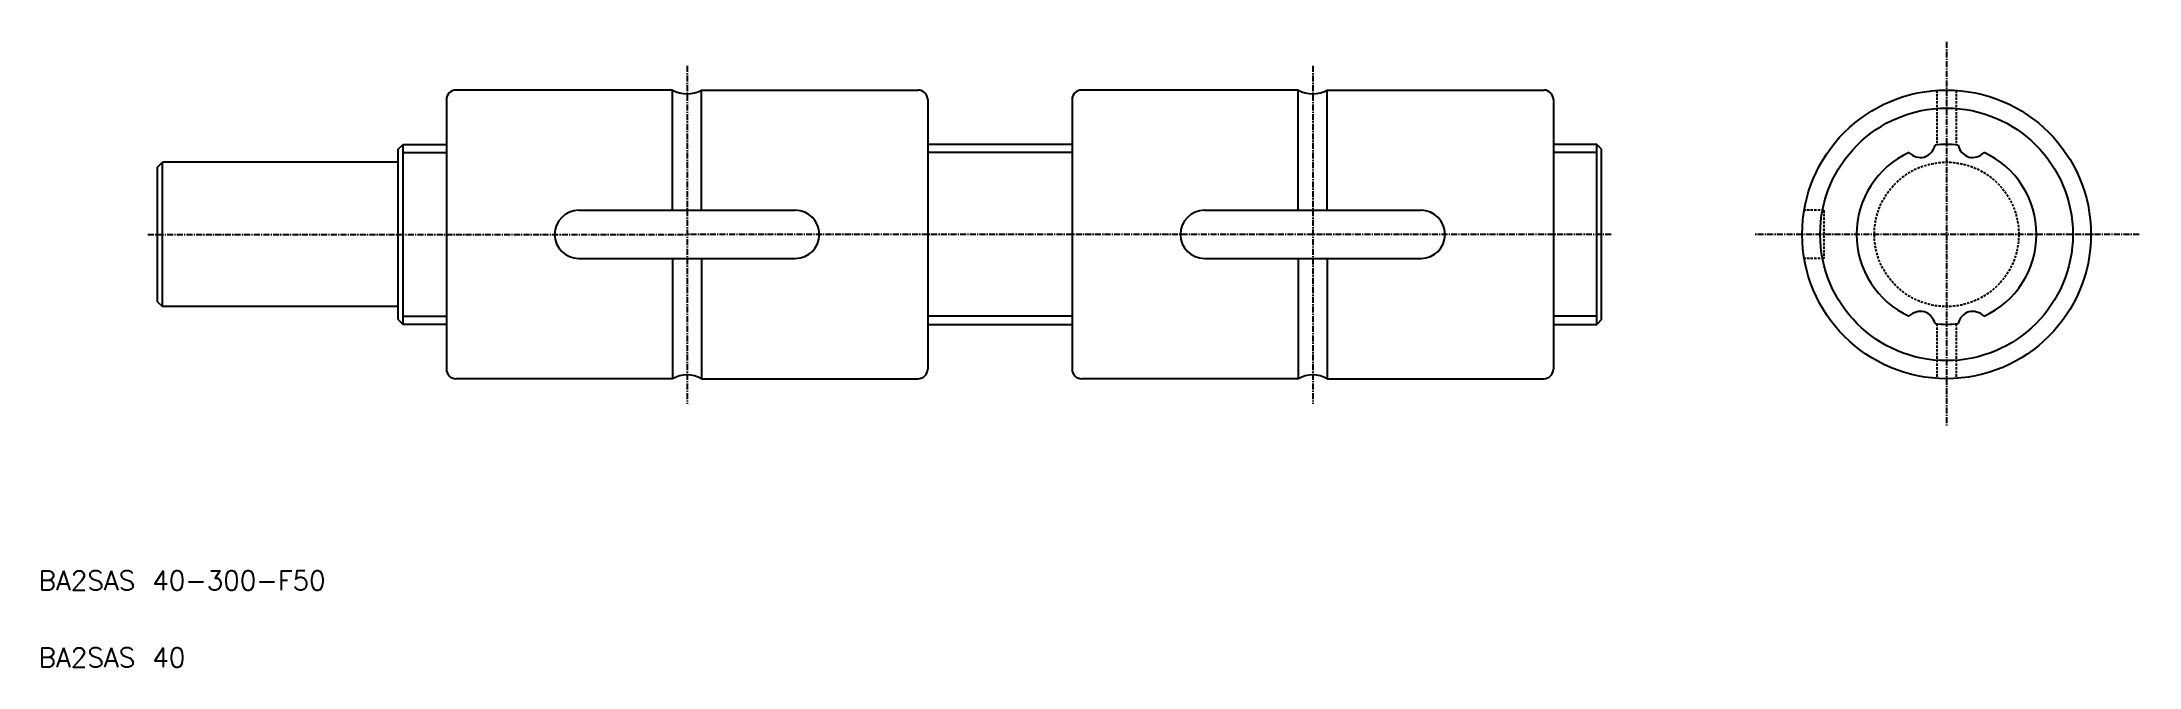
# Model space of a CAD drawing. Extents: x -82 to 353, y 980 to 1110.
import ezdxf

# ---------------------------------------------------------------- set-up
doc = ezdxf.new("R2010")
doc.units = 0
doc.linetypes.add('CENTER', pattern=[2, 1.25, -0.25, 0.25, -0.25])
doc.linetypes.add('DASHED', pattern=[0.75, 0.5, -0.25])
doc.layers.get('0').update_dxf_attribs({"linetype": 'CONTINUOUS'})
doc.layers.add('CENTER', color=1, linetype='CENTER')
doc.styles.get("Standard").update_dxf_attribs({"font": 'txt.shx', "bigfont": 'bigfont.shx'})

msp = doc.modelspace()

# ---------------------------------------------------------------- linework, layer by layer
at = {"color": 7, "linetype": 'CONTINUOUS'}
for p, q in [((1.53, 1098.04), (1.53, 1042.04)), ((48.53, 1100.04), (3.53, 1100.04)), ((48.53, 1075.04), (48.53, 1100.04)), ((54.53, 1100.04), (99.53, 1100.04)), ((54.53, 1075.04), (54.53, 1100.04)), ((101.53, 1098.04), (101.53, 1042.04)), ((131.53, 1098.04), (131.53, 1042.04)), ((178.53, 1100.04), (133.53, 1100.04)), ((178.53, 1075.04), (178.53, 1100.04)), ((184.53, 1100.04), (229.53, 1100.04)), ((184.53, 1075.04), (184.53, 1100.04)), ((231.53, 1098.04), (231.53, 1042.04)), ((-7.47, 1088.74), (1.53, 1088.74)), ((-7.47, 1087.04), (1.53, 1087.04)), ((131.53, 1088.74), (101.53, 1088.74)), ((131.53, 1087.04), (101.53, 1087.04)), ((240.53, 1088.74), (231.53, 1088.74)), ((240.53, 1087.04), (231.53, 1087.04)), ((29.03, 1075.04), (74.03, 1075.04)), ((159.03, 1075.04), (204.03, 1075.04)), ((29.03, 1065.04), (74.03, 1065.04)), ((48.53, 1065.04), (48.53, 1040.04)), ((54.53, 1065.04), (54.53, 1040.04)), ((159.03, 1065.04), (204.03, 1065.04)), ((178.53, 1065.04), (178.53, 1040.04)), ((184.53, 1065.04), (184.53, 1040.04)), ((-7.47, 1053.04), (1.53, 1053.04)), ((1.53, 1051.34), (-7.47, 1051.34)), ((131.53, 1053.04), (101.53, 1053.04)), ((101.53, 1051.34), (131.53, 1051.34)), ((240.53, 1053.04), (231.53, 1053.04)), ((231.53, 1051.34), (240.53, 1051.34)), ((48.53, 1040.04), (3.53, 1040.04)), ((54.53, 1040.04), (99.53, 1040.04)), ((178.53, 1040.04), (133.53, 1040.04)), ((184.53, 1040.04), (229.53, 1040.04))]:
    msp.add_line(p, q, dxfattribs=at)
at = {"color": 3, "linetype": 'DASHED'}
for p, q in [((311.21, 1099.97), (311.21, 1088.63)), ((315.21, 1099.97), (315.21, 1088.63)), ((287.71, 1075.04), (283.63, 1075.04)), ((287.71, 1075.04), (287.71, 1065.04)), ((287.71, 1065.04), (283.63, 1065.04)), ((311.21, 1051.45), (311.21, 1040.11)), ((315.21, 1051.45), (315.21, 1040.11))]:
    msp.add_line(p, q, dxfattribs=at)
for p, q in [((-58.47, 1084.04), (-57.47, 1085.04)), ((-8.47, 1085.04), (-57.47, 1085.04)), ((-57.47, 1055.04), (-57.47, 1085.04)), ((-8.47, 1087.74), (-7.47, 1088.74)), ((-8.47, 1052.34), (-8.47, 1087.74)), ((-7.47, 1051.34), (-7.47, 1088.74)), ((240.53, 1051.34), (240.53, 1088.74)), ((241.53, 1087.74), (240.53, 1088.74)), ((241.53, 1052.34), (241.53, 1087.74)), ((-58.47, 1056.04), (-58.47, 1084.04)), ((-58.47, 1056.04), (-57.47, 1055.04)), ((-8.47, 1055.04), (-57.47, 1055.04)), ((-8.47, 1052.34), (-7.47, 1051.34)), ((241.53, 1052.34), (240.53, 1051.34))]:
    msp.add_line(p, q)
at = {"color": 7, "linetype": 'CONTINUOUS'}
for radius in [30, 26.25]:
    msp.add_circle((313.21, 1070.04), radius, dxfattribs=at)
at = {"color": 3, "linetype": 'DASHED'}
msp.add_circle((313.21, 1070.04), 15, dxfattribs=at)
at = {"color": 7, "linetype": 'CONTINUOUS'}
for centre, radius, start, end in [((3.53, 1098.04), 2, 90, 180), ((51.53, 1105.24), 6, 239.9999, 300), ((99.53, 1098.04), 2, 0, 90), ((133.53, 1098.04), 2, 90, 180), ((181.53, 1105.24), 6, 239.9999, 300), ((229.53, 1098.04), 2, 0, 90), ((313.21, 1070.04), 18.7, 114.6368, 245.3631), ((307.88, 1089.59), 3.55, 226.0384, 281.719), ((307.37, 1089.45), 3.55, 290.281, 345.9616), ((313.21, 1070.04), 18.7, 82.6368, 97.3632), ((319.05, 1089.45), 3.55, 194.0384, 249.719), ((318.54, 1089.59), 3.55, 258.281, 313.9616), ((313.21, 1070.04), 18.7, 294.6368, 65.3631), ((29.03, 1070.04), 5, 90, 270), ((74.03, 1070.04), 5, 270, 90), ((159.03, 1070.04), 5, 90, 270), ((204.03, 1070.04), 5, 270, 90), ((307.88, 1050.49), 3.55, 78.281, 133.9616), ((307.37, 1050.63), 3.55, 14.0384, 69.719), ((313.21, 1070.04), 18.7, 262.6368, 277.3632), ((319.05, 1050.63), 3.55, 110.281, 165.9616), ((318.54, 1050.49), 3.55, 46.0384, 101.719), ((3.53, 1042.04), 2, 180, 270), ((99.53, 1042.04), 2, 270, 0), ((133.53, 1042.04), 2, 180, 270), ((229.53, 1042.04), 2, 270, 0), ((51.53, 1034.84), 6, 60, 120), ((181.53, 1034.84), 6, 60, 120)]:
    msp.add_arc(centre, radius, start, end, dxfattribs=at)
at = {"layer": 'CENTER', "color": 1, "linetype": 'CENTER'}
for p, q in [((313.21, 1110.04), (313.21, 1030.04)), ((51.53, 1105.04), (51.53, 1034.84)), ((181.53, 1105.04), (181.53, 1034.84)), ((-60.47, 1070.04), (51.53, 1070.04)), ((243.53, 1070.04), (51.53, 1070.04)), ((353.21, 1070.04), (273.21, 1070.04))]:
    msp.add_line(p, q, dxfattribs=at)

# ---------------------------------------------------------------- texts
at = {"color": 7, "linetype": 'CONTINUOUS'}
for s, p in [('BA2SAS 40-300-F50', (-83.18, 996.09)), ('BA2SAS 40', (-83.18, 980.1))]:
    msp.add_text(s, height=4, dxfattribs=at).set_placement(p)

doc.saveas('drawing.dxf')
